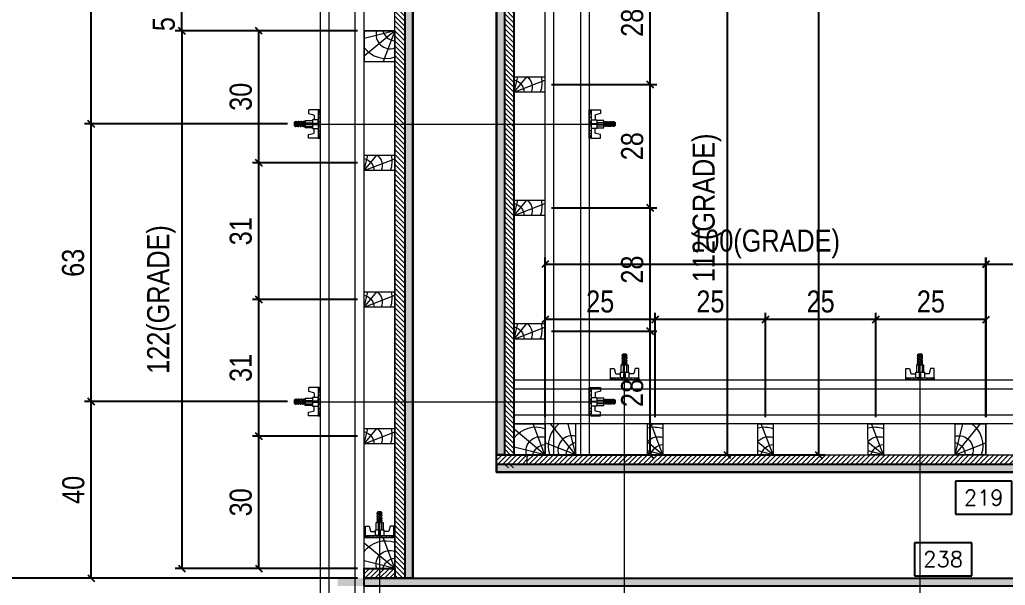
# Model space of a CAD drawing. Extents: x 14400 to 27878, y -21631 to 6985.
# Drawn here: x 19700.4 to 19992, y -4050.2 to -3882.8 of the extents above; entities that cross this region are included whole.
import ezdxf

# ---------------------------------------------------------------- set-up
doc = ezdxf.new("R2010")
doc.units = 0
for name, color, linetype in [('CHAPA', 1, 'Continuous'), ('COTA', 241, 'Continuous'), ('F-PILARES-S', 170, 'Continuous'), ('MEIO_PONT', 93, 'Continuous'), ('SARRAFO', 251, 'Continuous')]:
    doc.layers.add(name, color=color, linetype=linetype)
for name, color, linetype, lineweight in [('Hachura', 251, 'Continuous', 9), ('Madeira', 126, 'Continuous', 18), ('Perfil Metálico', 224, 'Continuous', 18)]:
    doc.layers.add(name, color=color, linetype=linetype, lineweight=lineweight)
doc.styles.add('COTA TECNICA 2X', font='techl___.ttf', dxfattribs={"height": 10})
doc.styles.add('ROMANS', font='romans.shx')
doc.dimstyles.new('Cota Seção interna', dxfattribs={"dimtxt": 7, "dimasz": 6, "dimexe": 0.18, "dimexo": 2, "dimgap": -4, "dimtad": 3, "dimdec": 1, "dimlfac": 0.5, "dimzin": 12, "dimdsep": 46, "dimtxsty": 'ROMANS', "dimblk": 'ARCHTICK', "dimcen": 0.09, "dimse1": 1, "dimse2": 1, "dimsd1": 1, "dimsd2": 1, "dimclrd": 180, "dimclre": 5, "dimclrt": 1, "dimadec": 0, "dimazin": 3, "dimtfac": 1, "dimtdec": 1, "dimtofl": 0, "dimtmove": 0, "dimatfit": 3, "dimldrblk": 'ARCHTICK', "dimfxl": 1, "dimtolj": 1, "dimtzin": 0, "dimarcsym": 0})
doc.dimstyles.new('SECAO PILAR', dxfattribs={"dimtxt": 10, "dimasz": 3, "dimexe": 3, "dimexo": 3, "dimgap": 3, "dimtad": 1, "dimdec": 1, "dimlfac": 0.5, "dimzin": 12, "dimdsep": 46, "dimtxsty": 'COTA TECNICA 2X', "dimblk1": 'OBLIQUE', "dimblk2": 'OBLIQUE', "dimsah": 1, "dimcen": 0.9, "dimclrd": 256, "dimclre": 256, "dimclrt": 256, "dimadec": 1, "dimazin": 3, "dimtfac": 1, "dimtdec": 1, "dimtmove": 0, "dimatfit": 3, "dimfxl": 1, "dimtolj": 1, "dimtzin": 12, "dimarcsym": 0})

# ---------------------------------------------------------------- blocks, each defined once
blk = doc.blocks.new('*D1598')
at = {"layer": 'COTA', "color": 180, "lineweight": -2, "transparency": 16777216}
for p, q in [((254.56, 643.99), (239.56, 643.99)), ((239.56, 643.99), (239.56, 619.99)), ((254.56, 619.99), (254.56, 643.99)), ((239.56, 619.99), (254.56, 619.99))]:
    blk.add_line(p, q, dxfattribs=at)
at = {"layer": 'Defpoints', "color": 0, "transparency": 16777216}
for p in [(224.76, 1102.99), (224.76, 160.99), (258.56, 160.99)]:
    blk.add_point(p, dxfattribs=at)
at = {"layer": 'COTA', "color": 1, "transparency": 16777216, "insert": (247.06, 631.99), "char_height": 7, "attachment_point": 5, "rotation": 90, "style": 'ROMANS'}
blk.add_mtext('\\A1;471', dxfattribs=at)
blk = doc.blocks.new('_ArchTick')
at = {"color": 0, "linetype": 'ByBlock', "const_width": 0.15}
blk.add_lwpolyline([(-0.5, -0.5), (0.5, 0.5)], dxfattribs=at)
blk = doc.blocks.new('*D554')
at = {"layer": 'COTA', "color": 180, "lineweight": -2, "transparency": 16777216}
for p, q in [((27369.97, -4992.08), (27354.97, -4992.08)), ((27354.97, -4992.08), (27354.97, -5018.08)), ((27369.97, -5018.08), (27369.97, -4992.08)), ((27354.97, -5018.08), (27369.97, -5018.08))]:
    blk.add_line(p, q, dxfattribs=at)
at = {"layer": 'Defpoints', "color": 0, "transparency": 16777216}
for p in [(27371.42, -4557.28), (27371.42, -5451.28), (27373.97, -5451.28)]:
    blk.add_point(p, dxfattribs=at)
at = {"layer": 'COTA', "color": 1, "transparency": 16777216, "insert": (27362.47, -5005.08), "char_height": 7, "attachment_point": 5, "rotation": 90, "style": 'ROMANS'}
blk.add_mtext('\\A1;447', dxfattribs=at)
blk = doc.blocks.new('*D1599')
at = {"layer": 'COTA', "color": 180, "lineweight": -2, "transparency": 16777216}
for p, q in [((478.38, 177.07), (452.38, 177.07)), ((452.38, 177.07), (452.38, 162.07)), ((478.38, 162.07), (478.38, 177.07)), ((452.38, 162.07), (478.38, 162.07))]:
    blk.add_line(p, q, dxfattribs=at)
at = {"layer": 'Defpoints', "color": 0, "transparency": 16777216}
for p in [(224.76, 160.99), (700.76, 160.99), (224.76, 158.07)]:
    blk.add_point(p, dxfattribs=at)
at = {"layer": 'COTA', "color": 1, "transparency": 16777216, "insert": (465.38, 169.57), "char_height": 7, "attachment_point": 5, "style": 'ROMANS'}
blk.add_mtext('\\A1;238', dxfattribs=at)
blk = doc.blocks.new('*D555')
at = {"layer": 'COTA', "color": 180, "lineweight": -2, "transparency": 16777216}
for p, q in [((27605.26, -5455.28), (27579.6, -5455.28)), ((27579.6, -5455.28), (27579.6, -5470.28)), ((27605.26, -5470.28), (27605.26, -5455.28)), ((27579.6, -5470.28), (27605.26, -5470.28))]:
    blk.add_line(p, q, dxfattribs=at)
at = {"layer": 'Defpoints', "color": 0, "transparency": 16777216}
for p in [(27371.42, -5451.28), (27809.42, -5451.28), (27371.42, -5474.28)]:
    blk.add_point(p, dxfattribs=at)
at = {"layer": 'COTA', "color": 1, "transparency": 16777216, "insert": (27592.43, -5462.78), "char_height": 7, "attachment_point": 5, "style": 'ROMANS'}
blk.add_mtext('\\A1;219', dxfattribs=at)
blk = doc.blocks.new('PONTALETE')
at = {"layer": 'Madeira'}
for q in [(2.71, 7), (7, 5.76), (7, 1.74)]:
    blk.add_line((0, 0), q, dxfattribs=at)
blk.add_lwpolyline([(0, 0), (7, 0), (7, 7), (0, 7)], close=True, dxfattribs=at)
for centre, radius, start, end in [((2.04, 0.06), 6.23, 37.2818, 109.0913), ((1.09, 0.9), 3.19, 343.603, 109.9847), ((-0.21, -0.78), 3.09, 14.6322, 86.0383)]:
    blk.add_arc(centre, radius, start, end, dxfattribs=at)
blk = doc.blocks.new('MEIO PONTALETE')
at = {"layer": 'Madeira'}
for q in [(2.71, 7), (3.5, 2.88), (3.5, 0.87)]:
    blk.add_line((0, 0), q, dxfattribs=at)
blk.add_lwpolyline([(0, 0), (3.5, 0), (3.5, 7), (0, 7)], close=True, dxfattribs=at)
for centre, radius, start, end in [((2.04, 0.06), 6.23, 76.4499, 109.0913), ((1.09, 0.9), 3.19, 40.9063, 109.9847), ((-0.21, -0.78), 3.09, 14.6322, 86.0383)]:
    blk.add_arc(centre, radius, start, end, dxfattribs=at)
blk = doc.blocks.new('_Oblique')
at = {"color": 0, "linetype": 'ByBlock', "lineweight": -2}
blk.add_line((-0.5, -0.5), (0.5, 0.5), dxfattribs=at)
blk = doc.blocks.new('*D1521')
at = {"layer": 'COTA', "lineweight": -2, "transparency": 16777216}
for p, q in [((199.74, 409.39), (117.03, 409.39)), ((120.03, 409.39), (120.03, 165.39)), ((199.71, 165.39), (117.03, 165.39))]:
    blk.add_line(p, q, dxfattribs=at)
at = {"layer": 'Defpoints', "color": 0, "transparency": 16777216}
for p in [(202.74, 409.39), (120.03, 165.39), (202.71, 165.39)]:
    blk.add_point(p, dxfattribs=at)
at = {"layer": 'COTA', "lineweight": -2, "transparency": 16777216, "xscale": 3, "yscale": 3, "zscale": 3}
for p, rotation in [((120.03, 409.39), 90), ((120.03, 165.39), 270)]:
    blk.add_blockref('_Oblique', p, dxfattribs=dict(at, rotation=rotation))
at = {"layer": 'COTA', "transparency": 16777216, "insert": (110.81, 287.39), "char_height": 10, "attachment_point": 5, "rotation": 90, "style": 'COTA TECNICA 2X'}
blk.add_mtext('\\A1;122(GRADE)', dxfattribs=at)
blk = doc.blocks.new('*D1522')
at = {"layer": 'COTA', "lineweight": -2, "transparency": 16777216}
for p, q in [((199.72, 349.39), (152.03, 349.39)), ((155.03, 287.39), (155.03, 349.39)), ((199.72, 287.39), (152.03, 287.39))]:
    blk.add_line(p, q, dxfattribs=at)
at = {"layer": 'Defpoints', "color": 0, "transparency": 16777216}
for p in [(155.03, 349.39), (202.72, 349.39), (202.72, 287.39)]:
    blk.add_point(p, dxfattribs=at)
at = {"layer": 'COTA', "lineweight": -2, "transparency": 16777216, "xscale": 3, "yscale": 3, "zscale": 3}
for p, rotation in [((155.03, 349.39), 90), ((155.03, 287.39), 270)]:
    blk.add_blockref('_Oblique', p, dxfattribs=dict(at, rotation=rotation))
at = {"layer": 'COTA', "transparency": 16777216, "insert": (146.81, 318.39), "char_height": 10, "attachment_point": 5, "rotation": 90, "style": 'COTA TECNICA 2X'}
blk.add_mtext('\\A1;31', dxfattribs=at)
blk = doc.blocks.new('*D1523')
at = {"layer": 'COTA', "lineweight": -2, "transparency": 16777216}
for p, q in [((199.72, 409.39), (152.03, 409.39)), ((155.03, 349.39), (155.03, 409.39)), ((199.72, 349.39), (152.03, 349.39))]:
    blk.add_line(p, q, dxfattribs=at)
at = {"layer": 'Defpoints', "color": 0, "transparency": 16777216}
for p in [(155.03, 409.39), (202.72, 409.39), (202.72, 349.39)]:
    blk.add_point(p, dxfattribs=at)
at = {"layer": 'COTA', "lineweight": -2, "transparency": 16777216, "xscale": 3, "yscale": 3, "zscale": 3}
for p, rotation in [((155.03, 409.39), 90), ((155.03, 349.39), 270)]:
    blk.add_blockref('_Oblique', p, dxfattribs=dict(at, rotation=rotation))
at = {"layer": 'COTA', "transparency": 16777216, "insert": (146.81, 379.39), "char_height": 10, "attachment_point": 5, "rotation": 90, "style": 'COTA TECNICA 2X'}
blk.add_mtext('\\A1;30', dxfattribs=at)
blk = doc.blocks.new('*D1524')
at = {"layer": 'COTA', "lineweight": -2, "transparency": 16777216}
for p, q in [((199.72, 225.39), (152.03, 225.39)), ((155.03, 165.39), (155.03, 225.39)), ((199.75, 165.39), (152.03, 165.39))]:
    blk.add_line(p, q, dxfattribs=at)
at = {"layer": 'Defpoints', "color": 0, "transparency": 16777216}
for p in [(155.03, 225.39), (202.72, 225.39), (202.75, 165.39)]:
    blk.add_point(p, dxfattribs=at)
at = {"layer": 'COTA', "lineweight": -2, "transparency": 16777216, "xscale": 3, "yscale": 3, "zscale": 3}
for p, rotation in [((155.03, 225.39), 90), ((155.03, 165.39), 270)]:
    blk.add_blockref('_Oblique', p, dxfattribs=dict(at, rotation=rotation))
at = {"layer": 'COTA', "transparency": 16777216, "insert": (146.81, 195.39), "char_height": 10, "attachment_point": 5, "rotation": 90, "style": 'COTA TECNICA 2X'}
blk.add_mtext('\\A1;30', dxfattribs=at)
blk = doc.blocks.new('*D1525')
at = {"layer": 'COTA', "lineweight": -2, "transparency": 16777216}
for p, q in [((199.72, 287.39), (152.03, 287.39)), ((155.03, 225.39), (155.03, 287.39)), ((199.72, 225.39), (152.03, 225.39))]:
    blk.add_line(p, q, dxfattribs=at)
at = {"layer": 'Defpoints', "color": 0, "transparency": 16777216}
for p in [(155.03, 287.39), (202.72, 287.39), (202.72, 225.39)]:
    blk.add_point(p, dxfattribs=at)
at = {"layer": 'COTA', "lineweight": -2, "transparency": 16777216, "xscale": 3, "yscale": 3, "zscale": 3}
for p, rotation in [((155.03, 287.39), 90), ((155.03, 225.39), 270)]:
    blk.add_blockref('_Oblique', p, dxfattribs=dict(at, rotation=rotation))
at = {"layer": 'COTA', "transparency": 16777216, "insert": (146.81, 256.39), "char_height": 10, "attachment_point": 5, "rotation": 90, "style": 'COTA TECNICA 2X'}
blk.add_mtext('\\A1;31', dxfattribs=at)
blk = doc.blocks.new('*D1602')
at = {"layer": 'COTA', "lineweight": -2, "transparency": 16777216}
for p, q in [((199.72, 419.39), (117.03, 419.39)), ((120.03, 409.39), (120.03, 419.39)), ((199.72, 409.39), (117.03, 409.39))]:
    blk.add_line(p, q, dxfattribs=at)
at = {"layer": 'Defpoints', "color": 0, "transparency": 16777216}
for p in [(120.03, 419.39), (202.72, 419.39), (202.72, 409.39)]:
    blk.add_point(p, dxfattribs=at)
at = {"layer": 'COTA', "lineweight": -2, "transparency": 16777216, "xscale": 3, "yscale": 3, "zscale": 3}
for p, rotation in [((120.03, 419.39), 90), ((120.03, 409.39), 270)]:
    blk.add_blockref('_Oblique', p, dxfattribs=dict(at, rotation=rotation))
at = {"layer": 'COTA', "transparency": 16777216, "insert": (111.92, 412.39), "char_height": 10, "attachment_point": 5, "rotation": 90, "style": 'COTA TECNICA 2X'}
blk.add_mtext('\\A1;5', dxfattribs=at)
blk = doc.blocks.new('C')
at = {"layer": 'Hachura', "color": 0}
for p, q in [((0, 3.22), (0, -3.22)), ((0.45, 3.22), (0, 3.22)), ((0.46, 3.16), (0, 3.16)), ((0.46, 3.05), (0, 3.05)), ((0.46, 2.88), (0, 2.88)), ((0, 2.75), (0, -1.16)), ((0.46, 2.65), (0, 2.65)), ((0.45, -3.23), (0.45, 3.22)), ((0.45, 3.22), (2.58, 3.22)), ((2.58, 2.39), (1.47, 2.09)), ((2.58, 3.22), (2.58, 2.39)), ((0.46, 2.23), (0, 2.23)), ((0.46, 1.51), (0, 1.51)), ((0.39, 0.49), (0.17, 0.49)), ((1.74, 0.97), (0.45, 0.97)), ((1.45, 0.1), (0.45, 0.1)), ((1.35, 1.94), (1.35, 0.96)), ((1.74, -0.97), (1.74, 0.97)), ((1.74, 0.97), (1.74, 0.84)), ((1.74, 0.97), (1.74, 0.84)), ((1.74, 0.84), (3.35, 0.84)), ((3.35, 0.45), (1.74, 0.45)), ((3.32, 0.84), (3.32, -0.84)), ((3.35, 0.84), (3.35, -0.84)), ((3.68, 0.45), (3.35, 0.45)), ((3.84, -0.52), (3.35, 0.45)), ((3.35, 0.06), (3.67, -0.57)), ((3.68, 0.45), (4.16, -0.52)), ((3.72, 0.5), (4.25, -0.57)), ((4.37, -0.55), (3.83, 0.53)), ((4.15, 0.45), (3.93, 0.45)), ((4.42, -0.52), (3.93, 0.45)), ((4.15, 0.45), (4.26, 0.45)), ((4.26, 0.45), (4.74, -0.52)), ((4.3, 0.5), (4.83, -0.57)), ((4.95, -0.55), (4.41, 0.53)), ((4.51, 0.45), (4.84, 0.45)), ((5, -0.52), (4.51, 0.45)), ((4.84, 0.45), (5.32, -0.52)), ((4.88, 0.5), (5.41, -0.57)), ((5.53, -0.55), (4.99, 0.53)), ((5.58, -0.52), (5.09, 0.45)), ((5.42, 0.45), (5.09, 0.45)), ((5.58, -0.52), (5.09, 0.45)), ((5.42, 0.45), (5.74, -0.19)), ((5.46, 0.5), (5.74, -0.07)), ((5.74, 0.19), (5.57, 0.53)), ((5.74, 0.32), (5.68, 0.45)), ((5.68, 0.45), (5.74, 0.45)), ((5.74, 0.45), (5.9, 0.29)), ((5.74, 0.45), (5.74, -0.52)), ((5.9, -0.36), (5.9, 0.29)), ((0.45, 0), (0, 0)), ((0.46, -1.52), (0, -1.52)), ((0.46, -2.23), (0, -2.23)), ((0.08, -0.48), (0.29, -0.48)), ((0.29, -0.48), (0.4, -0.48)), ((0.45, 0), (0.45, -0.97)), ((0.45, -0.16), (1.45, -0.16)), ((0.45, -0.65), (0.45, -0.32)), ((0.45, -3.23), (0.45, -0.65)), ((0.45, -0.97), (1.74, -0.97)), ((1.35, -1.94), (1.35, -0.97)), ((2.58, -2.39), (1.47, -2.1)), ((3.35, -0.32), (1.74, -0.32)), ((3.35, -0.84), (1.74, -0.84)), ((3.35, -0.07), (3.58, -0.52)), ((3.35, -0.52), (3.58, -0.52)), ((3.84, -0.52), (4.16, -0.52)), ((4.42, -0.52), (4.74, -0.52)), ((4.63, -0.52), (4.74, -0.52)), ((5, -0.52), (5.32, -0.52)), ((5.58, -0.52), (5.74, -0.52)), ((5.74, -0.52), (5.9, -0.36)), ((5.74, -0.52), (5.74, -0.52)), ((0.46, -2.65), (0, -2.65)), ((0.46, -2.88), (0, -2.88)), ((0.46, -3.05), (0, -3.05)), ((0.46, -3.16), (0, -3.16)), ((0, -3.22), (2.57, -3.22)), ((2.58, -3.23), (2.58, -2.39))]:
    blk.add_line(p, q, dxfattribs=at)
for centre, radius, start, end in [((1.52, 1.94), 0.161, 104.7436, 180), ((1.44, -0.03), 0.129, 272.695, 87.305), ((3.81, 0.39), 0.143, 25.5688, 154.4312), ((4.39, 0.39), 0.143, 25.5688, 154.4312), ((4.97, 0.39), 0.143, 25.5688, 154.4312), ((5.55, 0.39), 0.143, 25.5688, 154.4312), ((0.17, -0.37), 0.174, 221.744, 317.8592), ((1.52, -1.94), 0.161, 180, 255.2564), ((3.71, -0.4), 0.174, 222.1408, 318.256), ((4.29, -0.4), 0.174, 222.1408, 318.256), ((4.87, -0.4), 0.174, 222.1408, 318.256), ((5.45, -0.4), 0.174, 222.1408, 318.256), ((5.61, -0.4), 0.174, 317.8592, 318.256)]:
    blk.add_arc(centre, radius, start, end, dxfattribs=at)
blk = doc.blocks.new('*D1536')
at = {"layer": 'COTA', "linetype": 'ByBlock', "lineweight": -2, "transparency": 16777216}
for p, q in [((269.36, 1124.99), (411.88, 1124.99)), ((408.88, 1124.99), (408.88, 216.99)), ((265.76, 216.99), (411.88, 216.99))]:
    blk.add_line(p, q, dxfattribs=at)
at = {"layer": 'Defpoints', "color": 0, "linetype": 'ByBlock', "transparency": 16777216}
for p in [(266.36, 1124.99), (262.76, 216.99), (408.88, 216.99)]:
    blk.add_point(p, dxfattribs=at)
at = {"layer": 'COTA', "linetype": 'ByBlock', "lineweight": -2, "transparency": 16777216, "xscale": 3, "yscale": 3, "zscale": 3}
for p, rotation in [((408.88, 1124.99), 90), ((408.88, 216.99), 270)]:
    blk.add_blockref('_Oblique', p, dxfattribs=dict(at, rotation=rotation))
at = {"layer": 'COTA', "linetype": 'ByBlock', "transparency": 16777216, "insert": (400.77, 670.99), "char_height": 10, "attachment_point": 5, "rotation": 90, "style": 'COTA TECNICA 2X'}
blk.add_mtext('\\A1;454 PAINEL', dxfattribs=at)
blk = doc.blocks.new('*D1537')
at = {"layer": 'COTA', "linetype": 'ByBlock', "lineweight": -2, "transparency": 16777216}
for p, q in [((218.16, 1124.99), (22.19, 1124.99)), ((25.19, 1124.99), (25.19, 160.99)), ((199.76, 160.99), (22.19, 160.99))]:
    blk.add_line(p, q, dxfattribs=at)
at = {"layer": 'Defpoints', "color": 0, "linetype": 'ByBlock', "transparency": 16777216}
for p in [(221.16, 1124.99), (25.19, 160.99), (202.76, 160.99)]:
    blk.add_point(p, dxfattribs=at)
at = {"layer": 'COTA', "linetype": 'ByBlock', "lineweight": -2, "transparency": 16777216, "xscale": 3, "yscale": 3, "zscale": 3}
for p, rotation in [((25.19, 1124.99), 90), ((25.19, 160.99), 270)]:
    blk.add_blockref('_Oblique', p, dxfattribs=dict(at, rotation=rotation))
at = {"layer": 'COTA', "linetype": 'ByBlock', "transparency": 16777216, "insert": (17.1, 642.99), "char_height": 10, "attachment_point": 5, "rotation": 90, "style": 'COTA TECNICA 2X'}
blk.add_mtext('\\A1;482 PAINEL', dxfattribs=at)
blk = doc.blocks.new('*D1558')
at = {"layer": 'COTA', "lineweight": -2, "transparency": 16777216}
for p, q in [((287.75, 440.99), (370.46, 440.99)), ((367.46, 440.99), (367.46, 216.99)), ((287.78, 216.99), (370.46, 216.99))]:
    blk.add_line(p, q, dxfattribs=at)
at = {"layer": 'Defpoints', "color": 0, "transparency": 16777216}
for p in [(284.75, 440.99), (284.78, 216.99), (367.46, 216.99)]:
    blk.add_point(p, dxfattribs=at)
at = {"layer": 'COTA', "lineweight": -2, "transparency": 16777216, "xscale": 3, "yscale": 3, "zscale": 3}
for p, rotation in [((367.46, 440.99), 90), ((367.46, 216.99), 270)]:
    blk.add_blockref('_Oblique', p, dxfattribs=dict(at, rotation=rotation))
at = {"layer": 'COTA', "transparency": 16777216, "insert": (358.24, 328.99), "char_height": 10, "attachment_point": 5, "rotation": 90, "style": 'COTA TECNICA 2X'}
blk.add_mtext('\\A1;112(GRADE)', dxfattribs=at)
blk = doc.blocks.new('*D1559')
at = {"layer": 'COTA', "lineweight": -2, "transparency": 16777216}
for p, q in [((287.76, 440.99), (335.46, 440.99)), ((332.46, 384.99), (332.46, 440.99)), ((287.76, 384.99), (335.46, 384.99))]:
    blk.add_line(p, q, dxfattribs=at)
at = {"layer": 'Defpoints', "color": 0, "transparency": 16777216}
for p in [(284.76, 440.99), (332.46, 440.99), (284.76, 384.99)]:
    blk.add_point(p, dxfattribs=at)
at = {"layer": 'COTA', "lineweight": -2, "transparency": 16777216, "xscale": 3, "yscale": 3, "zscale": 3}
for p, rotation in [((332.46, 440.99), 90), ((332.46, 384.99), 270)]:
    blk.add_blockref('_Oblique', p, dxfattribs=dict(at, rotation=rotation))
at = {"layer": 'COTA', "transparency": 16777216, "insert": (324.36, 412.99), "char_height": 10, "attachment_point": 5, "rotation": 90, "style": 'COTA TECNICA 2X'}
blk.add_mtext('\\A1;28', dxfattribs=at)
blk = doc.blocks.new('*D1560')
at = {"layer": 'COTA', "lineweight": -2, "transparency": 16777216}
for p, q in [((287.76, 384.99), (335.46, 384.99)), ((332.46, 328.99), (332.46, 384.99)), ((287.76, 328.99), (335.46, 328.99))]:
    blk.add_line(p, q, dxfattribs=at)
at = {"layer": 'Defpoints', "color": 0, "transparency": 16777216}
for p in [(284.76, 384.99), (332.46, 384.99), (284.76, 328.99)]:
    blk.add_point(p, dxfattribs=at)
at = {"layer": 'COTA', "lineweight": -2, "transparency": 16777216, "xscale": 3, "yscale": 3, "zscale": 3}
for p, rotation in [((332.46, 384.99), 90), ((332.46, 328.99), 270)]:
    blk.add_blockref('_Oblique', p, dxfattribs=dict(at, rotation=rotation))
at = {"layer": 'COTA', "transparency": 16777216, "insert": (324.36, 356.99), "char_height": 10, "attachment_point": 5, "rotation": 90, "style": 'COTA TECNICA 2X'}
blk.add_mtext('\\A1;28', dxfattribs=at)
blk = doc.blocks.new('*D1561')
at = {"layer": 'COTA', "lineweight": -2, "transparency": 16777216}
for p, q in [((287.76, 272.99), (335.46, 272.99)), ((332.46, 216.99), (332.46, 272.99)), ((287.73, 216.99), (335.46, 216.99))]:
    blk.add_line(p, q, dxfattribs=at)
at = {"layer": 'Defpoints', "color": 0, "transparency": 16777216}
for p in [(284.76, 272.99), (332.46, 272.99), (284.73, 216.99)]:
    blk.add_point(p, dxfattribs=at)
at = {"layer": 'COTA', "lineweight": -2, "transparency": 16777216, "xscale": 3, "yscale": 3, "zscale": 3}
for p, rotation in [((332.46, 272.99), 90), ((332.46, 216.99), 270)]:
    blk.add_blockref('_Oblique', p, dxfattribs=dict(at, rotation=rotation))
at = {"layer": 'COTA', "transparency": 16777216, "insert": (324.36, 244.99), "char_height": 10, "attachment_point": 5, "rotation": 90, "style": 'COTA TECNICA 2X'}
blk.add_mtext('\\A1;28', dxfattribs=at)
blk = doc.blocks.new('*D1562')
at = {"layer": 'COTA', "lineweight": -2, "transparency": 16777216}
for p, q in [((287.76, 328.99), (335.46, 328.99)), ((332.46, 272.99), (332.46, 328.99)), ((287.76, 272.99), (335.46, 272.99))]:
    blk.add_line(p, q, dxfattribs=at)
at = {"layer": 'Defpoints', "color": 0, "transparency": 16777216}
for p in [(284.76, 328.99), (332.46, 328.99), (284.76, 272.99)]:
    blk.add_point(p, dxfattribs=at)
at = {"layer": 'COTA', "lineweight": -2, "transparency": 16777216, "xscale": 3, "yscale": 3, "zscale": 3}
for p, rotation in [((332.46, 328.99), 90), ((332.46, 272.99), 270)]:
    blk.add_blockref('_Oblique', p, dxfattribs=dict(at, rotation=rotation))
at = {"layer": 'COTA', "transparency": 16777216, "insert": (324.36, 300.99), "char_height": 10, "attachment_point": 5, "rotation": 90, "style": 'COTA TECNICA 2X'}
blk.add_mtext('\\A1;28', dxfattribs=at)
blk = doc.blocks.new('*D1578')
at = {"layer": 'COTA', "lineweight": -2, "transparency": 16777216}
for p, q in [((434.81, 233.96), (434.81, 281.34)), ((484.84, 278.34), (434.81, 278.34)), ((484.84, 233.96), (484.84, 281.34))]:
    blk.add_line(p, q, dxfattribs=at)
at = {"layer": 'Defpoints', "color": 0, "transparency": 16777216}
for p in [(434.81, 278.34), (434.81, 230.96), (484.84, 230.96)]:
    blk.add_point(p, dxfattribs=at)
at = {"layer": 'COTA', "lineweight": -2, "transparency": 16777216, "xscale": 3, "yscale": 3, "zscale": 3, "rotation": 180}
blk.add_blockref('_Oblique', (434.81, 278.34), dxfattribs=at)
at = {"layer": 'COTA', "lineweight": -2, "transparency": 16777216, "xscale": 3, "yscale": 3, "zscale": 3}
blk.add_blockref('_Oblique', (484.84, 278.34), dxfattribs=at)
at = {"layer": 'COTA', "transparency": 16777216, "insert": (459.83, 286.45), "char_height": 10, "attachment_point": 5, "style": 'COTA TECNICA 2X'}
blk.add_mtext('\\A1;25', dxfattribs=at)
blk = doc.blocks.new('*D1579')
at = {"layer": 'COTA', "lineweight": -2, "transparency": 16777216}
for p, q in [((384.81, 233.96), (384.81, 281.34)), ((434.81, 278.34), (384.81, 278.34)), ((434.81, 233.96), (434.81, 281.34))]:
    blk.add_line(p, q, dxfattribs=at)
at = {"layer": 'Defpoints', "color": 0, "transparency": 16777216}
for p in [(384.81, 278.34), (384.81, 230.96), (434.81, 230.96)]:
    blk.add_point(p, dxfattribs=at)
at = {"layer": 'COTA', "lineweight": -2, "transparency": 16777216, "xscale": 3, "yscale": 3, "zscale": 3, "rotation": 180}
blk.add_blockref('_Oblique', (384.81, 278.34), dxfattribs=at)
at = {"layer": 'COTA', "lineweight": -2, "transparency": 16777216, "xscale": 3, "yscale": 3, "zscale": 3}
blk.add_blockref('_Oblique', (434.81, 278.34), dxfattribs=at)
at = {"layer": 'COTA', "transparency": 16777216, "insert": (409.81, 286.45), "char_height": 10, "attachment_point": 5, "style": 'COTA TECNICA 2X'}
blk.add_mtext('\\A1;25', dxfattribs=at)
blk = doc.blocks.new('*D1580')
at = {"layer": 'COTA', "lineweight": -2, "transparency": 16777216}
for p, q in [((334.81, 233.96), (334.81, 281.34)), ((384.81, 278.34), (334.81, 278.34)), ((384.81, 233.96), (384.81, 281.34))]:
    blk.add_line(p, q, dxfattribs=at)
at = {"layer": 'Defpoints', "color": 0, "transparency": 16777216}
for p in [(334.81, 278.34), (334.81, 230.96), (384.81, 230.96)]:
    blk.add_point(p, dxfattribs=at)
at = {"layer": 'COTA', "lineweight": -2, "transparency": 16777216, "xscale": 3, "yscale": 3, "zscale": 3, "rotation": 180}
blk.add_blockref('_Oblique', (334.81, 278.34), dxfattribs=at)
at = {"layer": 'COTA', "lineweight": -2, "transparency": 16777216, "xscale": 3, "yscale": 3, "zscale": 3}
blk.add_blockref('_Oblique', (384.81, 278.34), dxfattribs=at)
at = {"layer": 'COTA', "transparency": 16777216, "insert": (359.81, 286.45), "char_height": 10, "attachment_point": 5, "style": 'COTA TECNICA 2X'}
blk.add_mtext('\\A1;25', dxfattribs=at)
blk = doc.blocks.new('*D1581')
at = {"layer": 'COTA', "lineweight": -2, "transparency": 16777216}
for p, q in [((284.82, 233.98), (284.82, 306.44)), ((484.84, 233.96), (484.84, 306.44)), ((284.82, 303.44), (484.84, 303.44))]:
    blk.add_line(p, q, dxfattribs=at)
at = {"layer": 'Defpoints', "color": 0, "transparency": 16777216}
for p in [(484.84, 303.44), (284.82, 230.98), (484.84, 230.96)]:
    blk.add_point(p, dxfattribs=at)
at = {"layer": 'COTA', "lineweight": -2, "transparency": 16777216, "xscale": 3, "yscale": 3, "zscale": 3, "rotation": 180}
blk.add_blockref('_Oblique', (284.82, 303.44), dxfattribs=at)
at = {"layer": 'COTA', "lineweight": -2, "transparency": 16777216, "xscale": 3, "yscale": 3, "zscale": 3}
blk.add_blockref('_Oblique', (484.84, 303.44), dxfattribs=at)
at = {"layer": 'COTA', "transparency": 16777216, "insert": (384.83, 312.66), "char_height": 10, "attachment_point": 5, "style": 'COTA TECNICA 2X'}
blk.add_mtext('\\A1;100(GRADE)', dxfattribs=at)
blk = doc.blocks.new('*D1582')
at = {"layer": 'COTA', "lineweight": -2, "transparency": 16777216}
for p, q in [((284.82, 234.01), (284.82, 281.34)), ((334.81, 278.34), (284.82, 278.34)), ((334.81, 233.96), (334.81, 281.34))]:
    blk.add_line(p, q, dxfattribs=at)
at = {"layer": 'Defpoints', "color": 0, "transparency": 16777216}
for p in [(284.82, 278.34), (284.82, 231.01), (334.81, 230.96)]:
    blk.add_point(p, dxfattribs=at)
at = {"layer": 'COTA', "lineweight": -2, "transparency": 16777216, "xscale": 3, "yscale": 3, "zscale": 3, "rotation": 180}
blk.add_blockref('_Oblique', (284.82, 278.34), dxfattribs=at)
at = {"layer": 'COTA', "lineweight": -2, "transparency": 16777216, "xscale": 3, "yscale": 3, "zscale": 3}
blk.add_blockref('_Oblique', (334.81, 278.34), dxfattribs=at)
at = {"layer": 'COTA', "transparency": 16777216, "insert": (309.82, 286.45), "char_height": 10, "attachment_point": 5, "style": 'COTA TECNICA 2X'}
blk.add_mtext('\\A1;25', dxfattribs=at)
blk = doc.blocks.new('*D558')
at = {"layer": 'COTA', "lineweight": -2, "transparency": 16777216}
for p, q in [((27593.44, -5426.28), (27593.44, -5353.84)), ((27631.41, -5426.29), (27631.41, -5353.84)), ((27593.44, -5356.84), (27631.41, -5356.84))]:
    blk.add_line(p, q, dxfattribs=at)
at = {"layer": 'Defpoints', "color": 0, "transparency": 16777216}
for p in [(27631.41, -5356.84), (27593.44, -5429.28), (27631.41, -5429.29)]:
    blk.add_point(p, dxfattribs=at)
at = {"layer": 'COTA', "lineweight": -2, "transparency": 16777216, "xscale": 3, "yscale": 3, "zscale": 3, "rotation": 180}
blk.add_blockref('_Oblique', (27593.44, -5356.84), dxfattribs=at)
at = {"layer": 'COTA', "lineweight": -2, "transparency": 16777216, "xscale": 3, "yscale": 3, "zscale": 3}
blk.add_blockref('_Oblique', (27631.41, -5356.84), dxfattribs=at)
at = {"layer": 'COTA', "transparency": 16777216, "insert": (27612.42, -5348.75), "char_height": 10, "attachment_point": 5, "style": 'COTA TECNICA 2X'}
blk.add_mtext('\\A1;19', dxfattribs=at)
blk = doc.blocks.new('*D1584')
at = {"layer": 'COTA', "linetype": 'ByBlock', "lineweight": -2, "transparency": 16777216}
for p, q in [((167.92, 241.07), (75.95, 241.07)), ((78.95, 160.99), (78.95, 241.07)), ((199.76, 160.99), (75.95, 160.99))]:
    blk.add_line(p, q, dxfattribs=at)
at = {"layer": 'Defpoints', "color": 0, "linetype": 'ByBlock', "transparency": 16777216}
for p in [(78.95, 241.07), (170.92, 241.07), (202.76, 160.99)]:
    blk.add_point(p, dxfattribs=at)
at = {"layer": 'COTA', "linetype": 'ByBlock', "lineweight": -2, "transparency": 16777216, "xscale": 3, "yscale": 3, "zscale": 3}
for p, rotation in [((78.95, 241.07), 90), ((78.95, 160.99), 270)]:
    blk.add_blockref('_Oblique', p, dxfattribs=dict(at, rotation=rotation))
at = {"layer": 'COTA', "linetype": 'ByBlock', "transparency": 16777216, "insert": (70.85, 201.03), "char_height": 10, "attachment_point": 5, "rotation": 90, "style": 'COTA TECNICA 2X'}
blk.add_mtext('\\A1;40', dxfattribs=at)
blk = doc.blocks.new('*D1585')
at = {"layer": 'COTA', "linetype": 'ByBlock', "lineweight": -2, "transparency": 16777216}
for p, q in [((167.92, 367.07), (75.95, 367.07)), ((78.95, 241.07), (78.95, 367.07)), ((167.92, 241.07), (75.95, 241.07))]:
    blk.add_line(p, q, dxfattribs=at)
at = {"layer": 'Defpoints', "color": 0, "linetype": 'ByBlock', "transparency": 16777216}
for p in [(78.95, 367.07), (170.92, 367.07), (170.92, 241.07)]:
    blk.add_point(p, dxfattribs=at)
at = {"layer": 'COTA', "linetype": 'ByBlock', "lineweight": -2, "transparency": 16777216, "xscale": 3, "yscale": 3, "zscale": 3}
for p, rotation in [((78.95, 367.07), 90), ((78.95, 241.07), 270)]:
    blk.add_blockref('_Oblique', p, dxfattribs=dict(at, rotation=rotation))
at = {"layer": 'COTA', "linetype": 'ByBlock', "transparency": 16777216, "insert": (70.73, 304.07), "char_height": 10, "attachment_point": 5, "rotation": 90, "style": 'COTA TECNICA 2X'}
blk.add_mtext('\\A1;63', dxfattribs=at)
blk = doc.blocks.new('*D1592')
at = {"layer": 'COTA', "linetype": 'ByBlock', "lineweight": -2, "transparency": 16777216}
for p, q in [((167.92, 493.07), (75.95, 493.07)), ((78.95, 367.07), (78.95, 493.07)), ((167.92, 367.07), (75.95, 367.07))]:
    blk.add_line(p, q, dxfattribs=at)
at = {"layer": 'Defpoints', "color": 0, "linetype": 'ByBlock', "transparency": 16777216}
for p in [(78.95, 493.07), (170.92, 493.07), (170.92, 367.07)]:
    blk.add_point(p, dxfattribs=at)
at = {"layer": 'COTA', "linetype": 'ByBlock', "lineweight": -2, "transparency": 16777216, "xscale": 3, "yscale": 3, "zscale": 3}
for p, rotation in [((78.95, 493.07), 90), ((78.95, 367.07), 270)]:
    blk.add_blockref('_Oblique', p, dxfattribs=dict(at, rotation=rotation))
at = {"layer": 'COTA', "linetype": 'ByBlock', "transparency": 16777216, "insert": (70.73, 430.07), "char_height": 10, "attachment_point": 5, "rotation": 90, "style": 'COTA TECNICA 2X'}
blk.add_mtext('\\A1;63', dxfattribs=at)
blk = doc.blocks.new('A$C81a2738f')
at = {"layer": 'Hachura'}
h = blk.add_hatch(dxfattribs=at)
h.set_pattern_fill('ANSI31', color=256, scale=0.5, angle=270, style=0)
h.set_pattern_definition([(315, (22943.6141, -8374.4874), (1.12253202, 1.12253202), [])])
h.paths.add_polyline_path([(221.14, 160.99), (216.74, 160.99), (216.76, 1124.99), (221.16, 1124.99)])
h = blk.add_hatch(color=256, dxfattribs=at)
h.dxf.hatch_style = 1
h.paths.add_polyline_path([(224.76, 160.99), (224.76, 1124.99), (221.16, 1124.99), (221.16, 160.99)])
h = blk.add_hatch(color=256, dxfattribs=at)
h.dxf.hatch_style = 1
h.paths.add_polyline_path([(262.76, 216.99), (266.36, 216.99), (266.36, 1124.99), (262.76, 1124.99)])
h.paths.add_polyline_path([(266.36, 212.59), (262.76, 212.59), (262.76, 210.99), (266.36, 210.99)])
h = blk.add_hatch(dxfattribs=at)
h.set_pattern_fill('ANSI31', color=256, scale=0.5, angle=270, style=0)
h.set_pattern_definition([(315, (22931.6141, -8374.4874), (1.12253202, 1.12253202), [])])
h.paths.add_polyline_path([(266.36, 216.99), (270.76, 216.99), (270.76, 1124.99), (266.36, 1124.99)])
h.paths.add_polyline_path([(270.76, 212.59), (266.36, 212.59), (266.36, 210.99), (270.76, 210.99)])
h = blk.add_hatch(dxfattribs=at)
h.set_pattern_fill('ANSI31', color=256, scale=0.5, angle=360, style=0)
h.set_pattern_definition([(45, (-27108.6544, 5660.2754), (-1.122532015, 1.122532015), [])])
h.paths.add_polyline_path([(276.76, 216.99), (262.76, 216.99), (262.76, 212.59), (276.76, 212.59)])
h = blk.add_hatch(dxfattribs=at)
h.set_pattern_fill('ANSI31', color=256, scale=0.5, angle=360, style=0)
h.set_pattern_definition([(45, (7110.8962, 2018.2292), (-1.122532, 1.122532), [])])
h.paths.add_polyline_path([(276.76, 212.59), (276.76, 216.99), (722.76, 217.03), (722.76, 212.59)])
h = blk.add_hatch(color=256, dxfattribs=at)
h.dxf.hatch_style = 1
h.paths.add_polyline_path([(722.76, 208.99), (722.76, 212.59), (262.76, 212.59), (262.76, 208.99)])
h = blk.add_hatch(color=256, dxfattribs=at)
h.dxf.hatch_style = 1
h.paths.add_polyline_path([(722.76, 157.39), (722.76, 160.99), (190.76, 160.99), (190.76, 157.39)])
h = blk.add_hatch(dxfattribs=at)
h.set_pattern_fill('ANSI31', color=256, scale=0.5, angle=360, style=0)
h.set_pattern_definition([(45, (9926.6722, 22552.455), (-1.12253202, 1.12253202), [])])
h.paths.add_polyline_path([(202.72, 165.39), (202.72, 160.99), (216.72, 160.99), (216.72, 165.39)])
at = {"layer": 'CHAPA'}
for points in [[(224.76, 160.99), (224.76, 1124.99), (221.16, 1124.99), (221.16, 160.99)], [(262.76, 216.99), (262.76, 1124.99), (266.36, 1124.99), (266.36, 216.99)], [(262.76, 208.99), (722.76, 208.99), (722.76, 212.59), (262.76, 212.59)], [(202.76, 160.99), (722.76, 160.99), (722.76, 157.39), (202.76, 157.39)]]:
    blk.add_lwpolyline(points, close=True, dxfattribs=at)
at = {"layer": 'F-PILARES-S', "linetype": 'Continuous'}
blk.add_lwpolyline([(224.76, 160.99), (700.76, 160.99), (700.76, 208.99), (262.76, 208.99), (262.76, 1102.99), (224.76, 1102.99), (224.76, 160.99)], dxfattribs=at)
at = {"layer": 'Hachura'}
for p, q in [((171.24, 367.01), (316.28, 367.01)), ((320.91, 108.25), (320.9, 262.41)), ((454.91, 108.25), (454.9, 262.41)), ((171.24, 241.01), (316.28, 241.01)), ((209.79, 108.25), (209.78, 190.87))]:
    blk.add_line(p, q, dxfattribs=at)
for points in [[(216.72, 1124.99), (221.16, 1124.99), (221.16, 160.99), (216.72, 160.99)], [(276.76, 216.99), (262.76, 216.99), (262.76, 212.59), (276.76, 212.59)], [(722.76, 212.59), (276.76, 212.59), (276.76, 216.99), (722.76, 216.99)]]:
    blk.add_lwpolyline(points, close=True, dxfattribs=at)
at = {"layer": 'Madeira'}
for points in [[(270.76, 440.99), (284.76, 440.99), (284.76, 216.99), (270.76, 216.99)], [(202.72, 409.39), (216.72, 409.39), (216.72, 165.39), (202.72, 165.39)], [(484.8, 216.99), (484.78, 230.99), (284.79, 230.99), (284.81, 216.99)]]:
    blk.add_lwpolyline(points, close=True, dxfattribs=at)
at = {"layer": 'Perfil Metálico'}
for points in [[(202.72, 1181.64), (182.72, 1181.64), (182.72, 99.54), (202.72, 99.54)], [(186.72, 99.54), (198.72, 99.54), (198.72, 1181.64), (186.72, 1181.64)], [(284.81, 1181.64), (304.81, 1181.64), (304.81, 216.99), (284.81, 216.99)], [(300.81, 216.99), (288.81, 216.99), (288.81, 1181.64), (300.81, 1181.64)], [(769.38, 250.93), (769.38, 230.93), (270.76, 230.93), (270.76, 250.93)], [(270.76, 234.93), (270.76, 246.93), (769.38, 246.93), (769.38, 234.93)]]:
    blk.add_lwpolyline(points, close=True, dxfattribs=at)
at = {"layer": 'SARRAFO'}
blk.add_line((270.76, 216.99), (270.81, 1124.99), dxfattribs=at)
for points in [[(216.72, 1124.99), (224.76, 1124.99), (224.76, 160.99), (216.76, 160.99)], [(270.81, 1124.99), (262.76, 1124.99), (262.76, 216.99), (270.76, 216.99)]]:
    blk.add_lwpolyline(points, dxfattribs=at)
blk.add_lwpolyline([(216.72, 160.99), (202.72, 160.99), (202.72, 165.39), (216.72, 165.39)], close=True, dxfattribs=at)
at = {"layer": 'Hachura', "linetype": 'Continuous', "yscale": 2, "zscale": 2}
for p, xscale, rotation in [((182.72, 367), 2, 180), ((304.81, 367), -2, 180), ((320.91, 250.93), -2, 270), ((454.91, 250.93), -2, 270), ((182.72, 241), 2, 180), ((304.81, 241), -2, 180), ((209.78, 179.39), -2, 270), ((209.78, 179.39), -2, 270)]:
    blk.add_blockref('C', p, dxfattribs=dict(at, xscale=xscale, rotation=rotation))
at = {"layer": 'Madeira'}
for name, p, xscale, yscale, zscale, rotation in [('PONTALETE', (298.81, 217), 2, 2, 2, 90.06291069689675), ('MEIO PONTALETE', (338.3, 216.99), -1.999999997962732, 1.999999997962732, 1.999999997962732, 0.06291069689670081), ('MEIO PONTALETE', (388.3, 216.99), -1.999999997962732, 1.999999997962732, 1.999999997962732, 0.06291069689670081), ('MEIO PONTALETE', (438.3, 216.99), -1.999999997962732, 1.999999997962732, 1.999999997962732, 0.06291069689670081), ('PONTALETE', (470.8, 216.99), -2, 2, 2, 270.0629106968967)]:
    blk.add_blockref(name, p, dxfattribs=dict(at, xscale=xscale, yscale=yscale, zscale=zscale, rotation=rotation))
at = {"layer": 'MEIO_PONT'}
for name, p, xscale, yscale, zscale, rotation in [('PONTALETE', (216.72, 409.39), 2, 2, 2, 180), ('MEIO PONTALETE', (270.76, 381.49), -1.999999997962732, 1.999999997962732, 1.999999997962732, 270), ('MEIO PONTALETE', (202.72, 345.89), -1.999999997962732, 1.999999997962732, 1.999999997962732, 270), ('MEIO PONTALETE', (270.76, 325.49), -1.999999997962732, 1.999999997962732, 1.999999997962732, 270), ('MEIO PONTALETE', (202.72, 283.89), -1.999999997962732, 1.999999997962732, 1.999999997962732, 270), ('MEIO PONTALETE', (270.76, 269.49), -1.999999997962732, 1.999999997962732, 1.999999997962732, 270), ('MEIO PONTALETE', (202.72, 221.89), -1.999999997962732, 1.999999997962732, 1.999999997962732, 270)]:
    blk.add_blockref(name, p, dxfattribs=dict(at, xscale=xscale, yscale=yscale, zscale=zscale, rotation=rotation))
at = {"layer": 'MEIO_PONT', "xscale": -2, "yscale": 2, "zscale": 2}
for p in [(284.76, 216.99), (216.72, 165.39)]:
    blk.add_blockref('PONTALETE', p, dxfattribs=at)
at = {"layer": 'COTA', "linetype": 'ByBlock'}
for base, p1, p2, picture, middle in [((25.19, 160.99), (221.16, 1124.99), (202.76, 160.99), '*D1537', (17.1, 642.99)), ((408.88, 216.99), (266.36, 1124.99), (262.76, 216.99), '*D1536', (400.77, 670.99))]:
    dim = blk.add_linear_dim(base=base, p1=p1, p2=p2, angle=270, text='<> PAINEL', dimstyle='SECAO PILAR', override={"dimtmove": 1}, dxfattribs=at)
    dim.commit()
    dim.dimension.update_dxf_attribs({"geometry": picture, "text_midpoint": middle})
at = {"layer": 'COTA'}
for base, p1, p2, angle, dimstyle, picture, middle in [((258.56, 160.99), (224.76, 1102.99), (224.76, 160.99), 90, 'Cota Seção interna', '*D1598', (247.06, 631.99)), ((332.46, 440.99), (284.76, 384.99), (284.76, 440.99), 90, 'SECAO PILAR', '*D1559', (324.36, 412.99)), ((155.03, 409.39), (202.72, 349.39), (202.72, 409.39), 90, 'SECAO PILAR', '*D1523', (146.81, 379.39)), ((332.46, 384.99), (284.76, 328.99), (284.76, 384.99), 90, 'SECAO PILAR', '*D1560', (324.36, 356.99)), ((155.03, 349.39), (202.72, 287.39), (202.72, 349.39), 90, 'SECAO PILAR', '*D1522', (146.81, 318.39)), ((332.46, 328.99), (284.76, 272.99), (284.76, 328.99), 90, 'SECAO PILAR', '*D1562', (324.36, 300.99)), ((284.82, 278.34), (334.81, 230.96), (284.82, 231.01), 180, 'SECAO PILAR', '*D1582', (309.82, 286.45)), ((334.81, 278.34), (384.81, 230.96), (334.81, 230.96), 180, 'SECAO PILAR', '*D1580', (359.81, 286.45)), ((384.81, 278.34), (434.81, 230.96), (384.81, 230.96), 180, 'SECAO PILAR', '*D1579', (409.81, 286.45)), ((434.81, 278.34), (484.84, 230.96), (434.81, 230.96), 180, 'SECAO PILAR', '*D1578', (459.83, 286.45)), ((155.03, 287.39), (202.72, 225.39), (202.72, 287.39), 90, 'SECAO PILAR', '*D1525', (146.81, 256.39)), ((332.46, 272.99), (284.73, 216.99), (284.76, 272.99), 90, 'SECAO PILAR', '*D1561', (324.36, 244.99)), ((155.03, 225.39), (202.75, 165.39), (202.72, 225.39), 90, 'SECAO PILAR', '*D1524', (146.81, 195.39))]:
    dim = blk.add_linear_dim(base=base, p1=p1, p2=p2, angle=angle, dimstyle=dimstyle, dxfattribs=at)
    dim.commit()
    dim.dimension.update_dxf_attribs({"geometry": picture, "text_midpoint": middle})
dim = blk.add_linear_dim(base=(265.32, 208.99), p1=(262.76, 1102.99), p2=(262.76, 208.99), angle=90, dimstyle='Cota Seção interna', dxfattribs=at)
dim.commit()
dim.dimension.update_dxf_attribs({"geometry": '*D554', "text_midpoint": (265.32, 655.19), "dimtype": 128, "insert": (-27108.65, 5660.28)})
at = {"layer": 'COTA', "linetype": 'ByBlock'}
for base, p1, p2, picture, middle in [((78.95, 493.07), (170.92, 367.07), (170.92, 493.07), '*D1592', (70.73, 430.07)), ((78.95, 367.07), (170.92, 241.07), (170.92, 367.07), '*D1585', (70.73, 304.07)), ((78.95, 241.07), (202.76, 160.99), (170.92, 241.07), '*D1584', (70.85, 201.03))]:
    dim = blk.add_linear_dim(base=base, p1=p1, p2=p2, angle=90, dimstyle='SECAO PILAR', override={"dimtmove": 1}, dxfattribs=at)
    dim.commit()
    dim.dimension.update_dxf_attribs({"geometry": picture, "text_midpoint": middle})
at = {"layer": 'COTA'}
for base, p1, p2, angle, picture, middle in [((367.46, 216.99), (284.75, 440.99), (284.78, 216.99), 90, '*D1558', (358.24, 328.99)), ((120.03, 165.39), (202.74, 409.39), (202.71, 165.39), 90, '*D1521', (110.81, 287.39)), ((484.84, 303.44), (284.82, 230.98), (484.84, 230.96), 180, '*D1581', (384.83, 312.66))]:
    dim = blk.add_linear_dim(base=base, p1=p1, p2=p2, angle=angle, text='<>(GRADE)', dimstyle='SECAO PILAR', dxfattribs=at)
    dim.commit()
    dim.dimension.update_dxf_attribs({"geometry": picture, "text_midpoint": middle})
dim = blk.add_linear_dim(base=(120.03, 419.39), p1=(202.72, 409.39), p2=(202.72, 419.39), angle=90, dimstyle='SECAO PILAR', dxfattribs=at)
dim.commit()
dim.dimension.update_dxf_attribs({"geometry": '*D1602', "text_midpoint": (120.03, 412.39), "dimtype": 160})
dim = blk.add_linear_dim(base=(522.76, 303.44), p1=(484.78, 230.99), p2=(522.76, 230.99), dimstyle='SECAO PILAR', dxfattribs=at)
dim.commit()
dim.dimension.update_dxf_attribs({"geometry": '*D558', "text_midpoint": (503.77, 311.53), "insert": (-27108.65, 5660.28)})
dim = blk.add_linear_dim(base=(262.76, 186), p1=(700.76, 208.99), p2=(262.76, 208.99), dimstyle='Cota Seção interna', dxfattribs=at)
dim.commit()
dim.dimension.update_dxf_attribs({"geometry": '*D555', "text_midpoint": (483.78, 186), "dimtype": 128, "insert": (-27108.65, 5660.28)})
dim = blk.add_linear_dim(base=(224.76, 158.07), p1=(700.76, 160.99), p2=(224.76, 160.99), dimstyle='Cota Seção interna', dxfattribs=at)
dim.commit()
dim.dimension.update_dxf_attribs({"geometry": '*D1599', "text_midpoint": (465.38, 158.07), "dimtype": 160})

msp = doc.modelspace()

# ---------------------------------------------------------------- block references
at = {"xscale": 0.6523048931579974, "yscale": 0.6523048931579974, "zscale": 0.6523048931579974}
msp.add_blockref('A$C81a2738f', (19670.04, -4153.13), dxfattribs=at)

doc.saveas('drawing.dxf')
